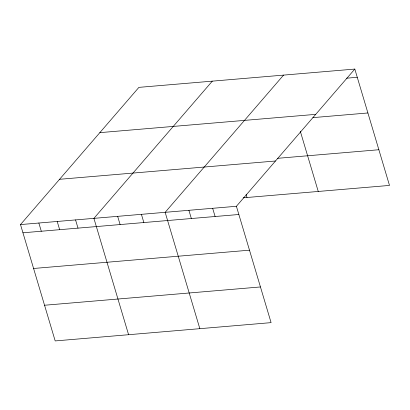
<?xml version="1.0" encoding="UTF-8"?>
<svg xmlns="http://www.w3.org/2000/svg" width="410" height="410" viewBox="0 0 410 410"><rect width="100%" height="100%" fill="white"/><g stroke="black" fill="none" stroke-linecap="round" stroke-linejoin="round"><path stroke-width="0.61" d="M354.814 69.07L236.406 206.286L271.092 322.634L55.186 340.93L20.5 224.577L138.908 87.366L354.814 69.07L389.5 185.422L243.207 197.815M212.318 81.144L93.905 218.361L128.591 334.709M283.566 75.107L165.158 212.324L199.839 328.671M346.64 78.187L357.264 77.285M99.835 132.645L315.741 114.354M312.902 117.629L367.903 112.97M277.616 158.316L378.86 149.737M59.573 179.298L275.479 161.002M20.5 224.577L236.406 206.286M22.95 232.793L238.851 214.497M33.589 268.478L249.49 250.182M44.546 305.245L260.452 286.949M300.305 131.261L318.252 191.46M246.118 194.519L247.004 197.497M212.657 208.295L215.101 216.511M188.907 210.309L191.352 218.525M141.409 214.333L143.854 222.548M117.655 216.347L120.104 224.562M75.558 219.914L78.002 228.129M57.205 221.467L59.655 229.682M38.853 223.025L41.302 231.24"/></g></svg>
